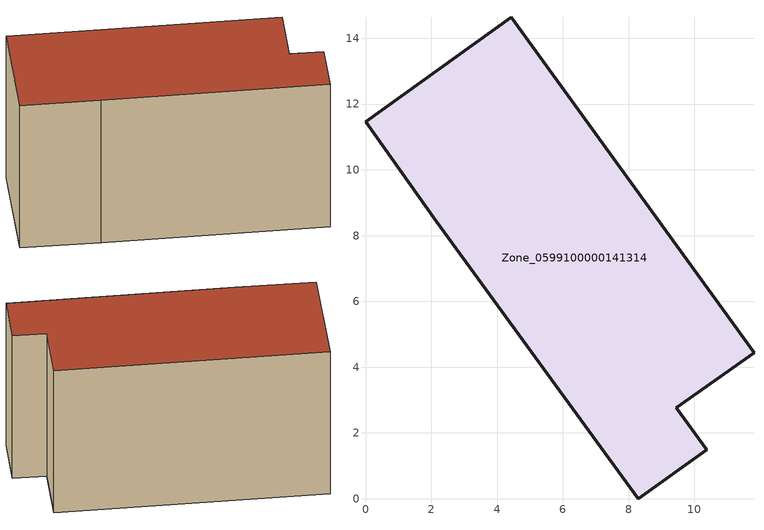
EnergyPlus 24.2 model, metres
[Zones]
Zone_0599100000141314
 floor ground (C_G): 0,11.46 4.43,14.64 11.82,4.44 9.46,2.76 10.38,1.48 8.3,0 2.15,8.44 z0
 wall outside (C_F): 2.15,8.44 8.3,0 10.38,1.48 9.46,2.76 11.82,4.44 4.43,14.64 0,11.46 2.15,8.44 z0:7.91
 roof outside (C_R): 4.43,14.64 0,11.46 2.15,8.44 8.3,0 10.38,1.48 9.46,2.76 11.82,4.44 z7.91
[BUILDING]
Pand.0599100000141314: North Axis=0; Terrain=City; Loads Convergence Tolerance Value=0.04; Temperature Convergence Tolerance Value=0.4; Solar Distribution=FullExterior; Maximum Number of Warmup Days=25; Minimum Number of Warmup Days=1
[Site:Location]
Rotterdam.The.Hague.AP_ZH_NLD Design_Conditions: Latitude=51.96; Longitude=4.45; Time Zone=1; Elevation=-4.5
[SITE:GROUNDTEMPERATURE:BUILDINGSURFACE]
18, 18, 18, 18, 18, 18, 18, 18, 18, 18, 18, 18
[MATERIAL] Thermal Absorptance=0.9; Solar Absorptance=0.7; Visible Absorptance=0.7
Name | Roughness | Thickness | Conductivity | Density | Specific Heat
G.TI.1975-1991 | MediumSmooth | 0.15 | 0.288461 | 540 | 1210
F.TI.1975-1991 | Rough | 0.3 | 0.230769 | 1920 | 840
R.TI.1975-1991 | MediumRough | 0.2 | 0.153846 | 1500 | 1000
[CONSTRUCTION]
C_G: G.TI.1975-1991
C_F: F.TI.1975-1991
C_R: R.TI.1975-1991
[ZONE]
Zone_0599100000141314: Type=1; Multiplier=1; Ceiling Height=Autocalculate; Volume=Autocalculate; Floor Area=autocalculate; Part of Total Floor Area=Yes
[ZONEINFILTRATION:DESIGNFLOWRATE]
Infil_Zone_0599100000141314: Zone or ZoneList or Space or SpaceList=Zone_0599100000141314; Schedule=AlwaysOn; Design Flow Rate Calculation Method=Flow/Area; Flow Rate per Floor Area=0.003; Constant Term Coefficient=1; Temperature Term Coefficient=0; Velocity Term Coefficient=0; Velocity Squared Term Coefficient=0
[HVACTEMPLATE:ZONE:IDEALLOADSAIRSYSTEM]
Zone_0599100000141314: Maximum Heating Supply Air Temperature=50; Minimum Cooling Supply Air Temperature=13; Maximum Heating Supply Air Humidity Ratio=0.0156; Minimum Cooling Supply Air Humidity Ratio=0.0077; Heating Limit=NoLimit; Cooling Limit=NoLimit; Dehumidification Control Type=ConstantSensibleHeatRatio; Cooling Sensible Heat Ratio=0.7; Dehumidification Setpoint=60; Humidification Control Type=None; Humidification Setpoint=30; Outdoor Air Method=None; Outdoor Air Flow Rate per Person=0.00944; Outdoor Air Flow Rate per Zone Floor Area=0; Outdoor Air Flow Rate per Zone=0; Demand Controlled Ventilation Type=None; Outdoor Air Economizer Type=NoEconomizer; Heat Recovery Type=None; Sensible Heat Recovery Effectiveness=0.7; Latent Heat Recovery Effectiveness=0.65
[ZONECONTROL:THERMOSTAT]
ThermostatControl_Zone_0599100000141314: Zone or ZoneList=Zone_0599100000141314; Control Type Schedule=DualSetpointControlType; Control 1=Thermostat_Zone_0599100000141314; Temperature Difference Between Cutout And Setpoint=0
[THERMOSTATSETPOINT:DUALSETPOINT]
Thermostat_Zone_0599100000141314: Heating Setpoint Temperature Schedule=HeatingSetpoint_Zone_0599100000141314; Cooling Setpoint Temperature Schedule=CoolingSetpoint_Zone_0599100000141314
[SCHEDULE:COMPACT]
HeatingSetpoint_Zone_0599100000141314: Through: 12/31, For: AllDays, Until: 24:00, 21
CoolingSetpoint_Zone_0599100000141314: Through: 12/31, For: AllDays, Until: 24:00, 24
DualSetpointControlType: Through: 12/31, For: AllDays, Until: 24:00, 4
AlwaysOn: Through: 12/31, For: AllDays, Until: 24:00, 1
